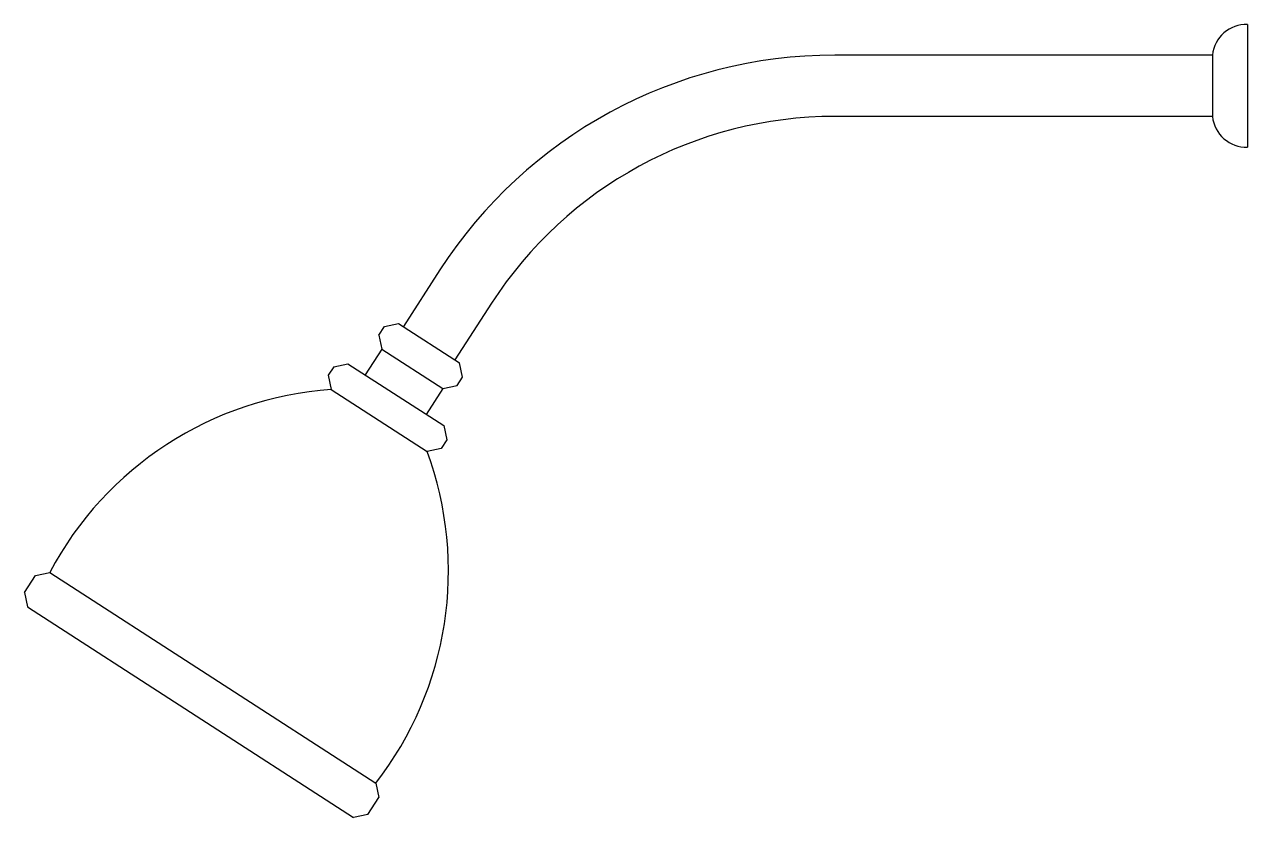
# Model space of a CAD drawing. Header units: millimetres. Extents: x -2995.166 to -2994.717, y 2927.891 to 2928.182.
import ezdxf

# ---------------------------------------------------------------- set-up
doc = ezdxf.new("R2010")
doc.units = ezdxf.units.MM
doc.header["$LTSCALE"] = 10
doc.layers.add('banheiro_acessórios', color=2, linetype='Continuous')

msp = doc.modelspace()

# ---------------------------------------------------------------- linework, layer by layer
at = {"layer": 'banheiro_acessórios'}
for p, q in [((-2994.717189610861, 2928.182085036912), (-2994.717189610861, 2928.137085036912)), ((-2994.730099206817, 2928.170835036912), (-2994.868697885489, 2928.170835036912)), ((-2994.730099206817, 2928.170835036912), (-2994.730099206817, 2928.148335036912)), ((-2994.730099206817, 2928.148335036912), (-2994.868697885489, 2928.148335036912)), ((-2995.01355217353, 2928.092001921328), (-2995.026988051039, 2928.071223558913)), ((-2994.994658135959, 2928.079784501622), (-2995.008094013468, 2928.059006139206)), ((-2995.035953561709, 2928.068089522948), (-2995.03391732509, 2928.07123852921)), ((-2995.03391732509, 2928.07123852921), (-2995.028732082211, 2928.072351298854)), ((-2995.028732082211, 2928.072351298854), (-2995.006349982295, 2928.057878399265)), ((-2995.035953561709, 2928.068089522948), (-2995.034840792064, 2928.062904280068)), ((-2995.034840792064, 2928.062904280068), (-2995.040949501918, 2928.053457261283)), ((-2995.034840792064, 2928.062904280068), (-2995.012458692149, 2928.04843138048)), ((-2995.052530228491, 2928.056479992494), (-2995.054566465109, 2928.053330986232)), ((-2995.052530228491, 2928.056479992494), (-2995.047344985612, 2928.057592762138)), ((-2995.047344985612, 2928.057592762138), (-2995.012171918308, 2928.03484886084)), ((-2995.005237212652, 2928.052693156385), (-2995.006349982295, 2928.057878399265)), ((-2995.054566465109, 2928.053330986232), (-2995.053453695465, 2928.048145743353)), ((-2995.007273449269, 2928.049544150124), (-2995.005237212652, 2928.052693156385)), ((-2995.053453695465, 2928.048145743353), (-2995.018280628161, 2928.025401842055)), ((-2995.012458692149, 2928.04843138048), (-2995.018567402002, 2928.038984361694)), ((-2995.012458692149, 2928.04843138048), (-2995.007273449269, 2928.049544150124)), ((-2995.012171918308, 2928.03484886084), (-2995.011059148664, 2928.029663617961)), ((-2995.011059148664, 2928.029663617961), (-2995.013095385281, 2928.026514611699)), ((-2995.013095385281, 2928.026514611699), (-2995.018280628161, 2928.025401842055)), ((-2995.166043095434, 2927.973581318421), (-2995.161970622198, 2927.979879330945)), ((-2995.161970622198, 2927.979879330945), (-2995.156785379319, 2927.980992100588)), ((-2995.156785379319, 2927.980992100588), (-2995.037123141372, 2927.903615109114)), ((-2995.166043095434, 2927.973581318421), (-2995.16493032579, 2927.968396075541)), ((-2995.16493032579, 2927.968396075541), (-2995.045268087843, 2927.891019084067)), ((-2995.037123141372, 2927.903615109114), (-2995.036010371728, 2927.898429866234)), ((-2995.040082844964, 2927.892131853711), (-2995.036010371728, 2927.898429866234)), ((-2995.040082844964, 2927.892131853711), (-2995.045268087843, 2927.891019084067))]:
    msp.add_line(p, q, dxfattribs=at)
for centre, radius, start, end in [((-2994.717613240866, 2928.169539153208), 0.01255303390814963, 88.06605948172113, 174.0746450681761), ((-2994.868697885489, 2927.998335036912), 0.1724999999998431, 90, 147.1121471781064), ((-2994.868697885489, 2927.998335036912), 0.1499999999998636, 90, 147.1121471781064), ((-2994.717613240866, 2928.149630920616), 0.01255303390814966, 185.9253549318239, 271.9339405182789), ((-2995.044599320637, 2927.921444325194), 0.1270104299533602, 93.99754679916624, 152.0408703490842), ((-2995.137458543856, 2927.981489728378), 0.1270104299533597, 322.1834240076091, 20.22674755739325)]:
    msp.add_arc(centre, radius, start, end, dxfattribs=at)

doc.saveas('drawing.dxf')
